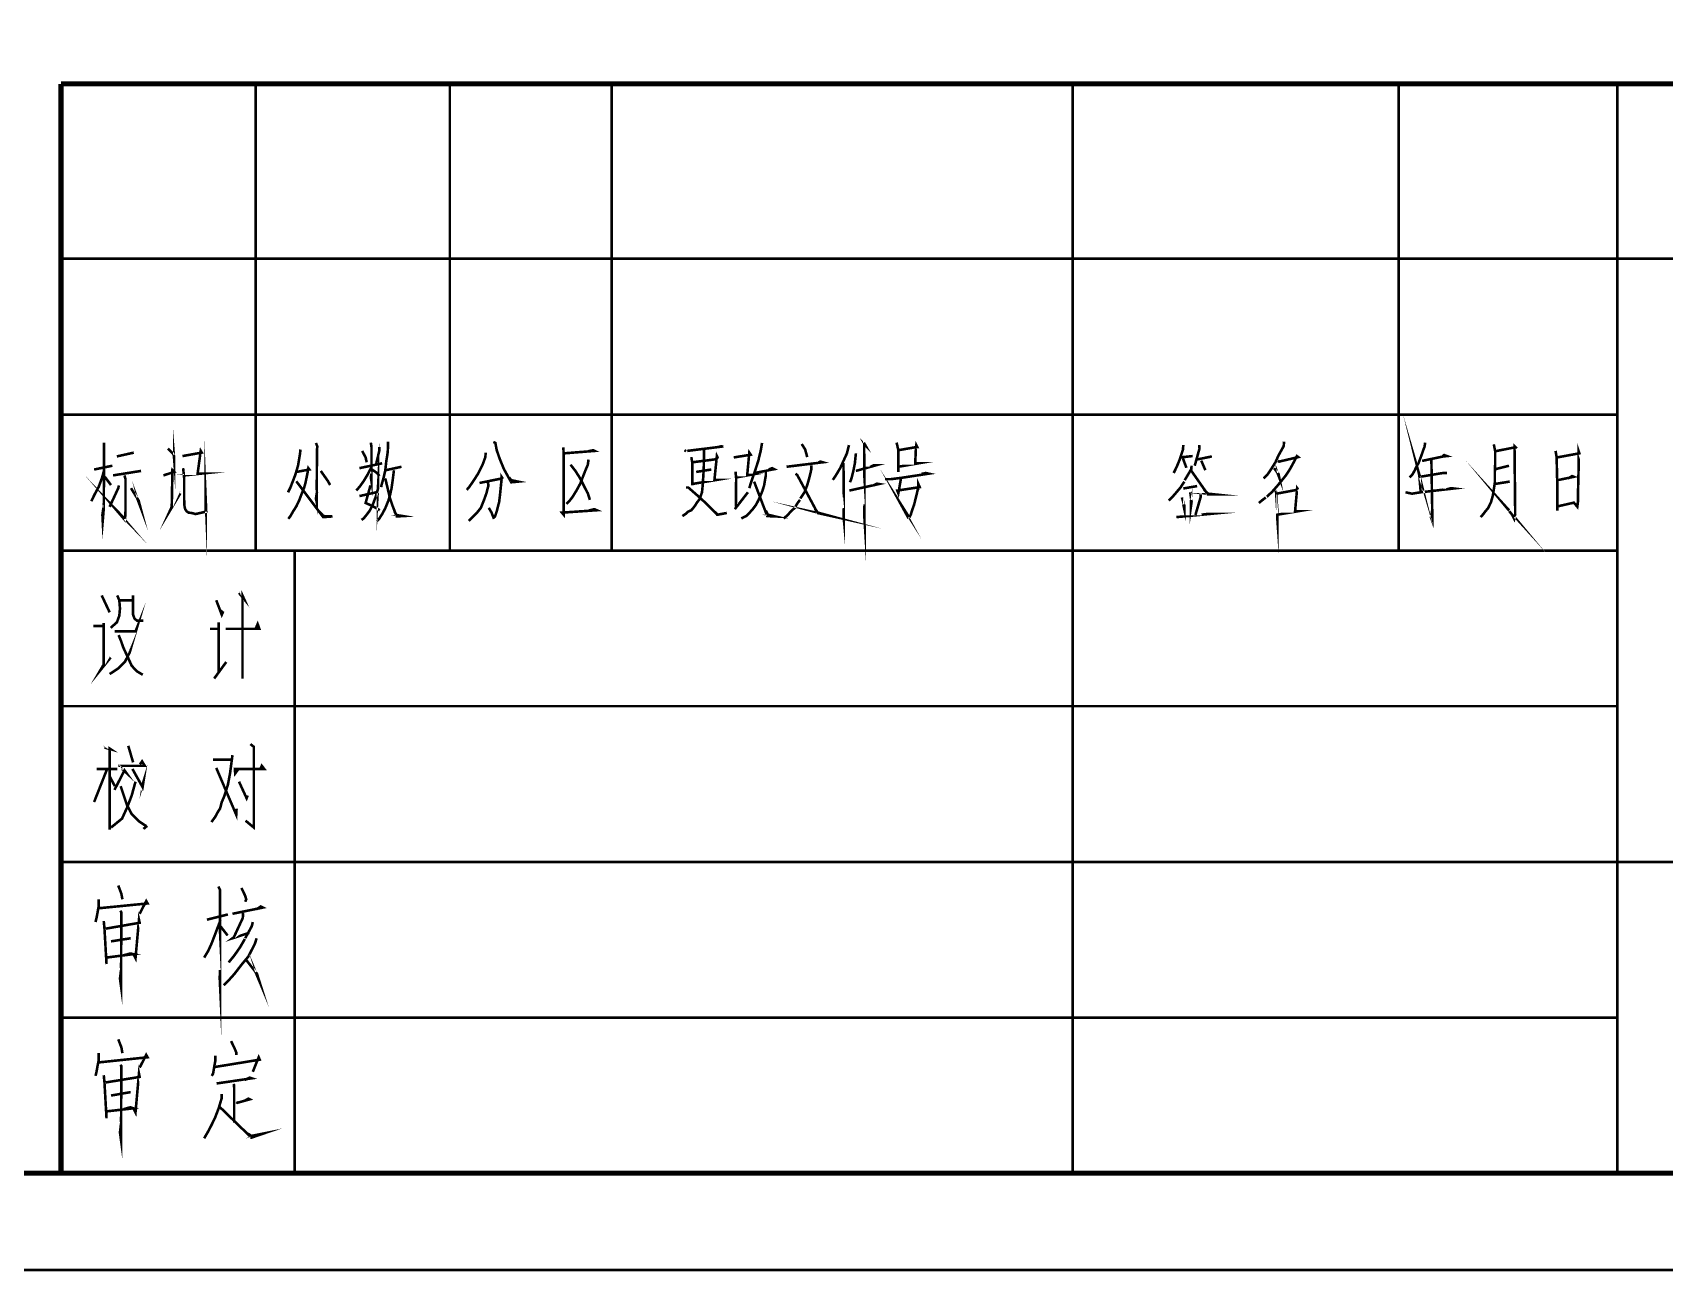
# Model space of a CAD drawing. Header units: millimetres. Extents: x -134 to 1622, y -8 to 444.
# Drawn here: x 349.3 to 474.5, y 0.8 to 95.8 of the extents above; entities that cross this region are included whole.
import ezdxf

# ---------------------------------------------------------------- set-up
doc = ezdxf.new("R2010")
doc.units = ezdxf.units.MM
doc.header["$LTSCALE"] = 0.25
doc.layers.add('P', color=7, linetype='Continuous')

msp = doc.modelspace()

# ---------------------------------------------------------------- linework, layer by layer
at = {"layer": 'P'}
for points, const_width in [([(0.935, 0.8819999999999999), (627.494, 0.8819999999999999), (627.494, 443.9265), (0.935, 443.9265), (0.935, 0.8819999999999999)], 0.198), ([(38.2145, 8.315999999999999), (620.0600000000001, 8.315999999999999), (620.0600000000001, 436.4925), (38.2145, 436.4925), (38.2145, 8.315999999999999)], 0.3945), ([(351.5075000000001, 91.872), (620.0600000000001, 91.872)], 0.3945), ([(351.5075000000001, 8.315999999999999), (351.5075000000001, 91.872)], 0.3945), ([(366.4295000000001, 56.0745), (366.4295000000001, 91.872)], 0.198), ([(381.326, 56.0745), (381.326, 91.872)], 0.198), ([(393.7355000000001, 56.0745), (393.7355000000001, 91.872)], 0.198), ([(429.0830000000001, 8.315999999999999), (429.0830000000001, 91.872)], 0.198), ([(454.0865, 56.0745), (454.0865, 91.872)], 0.198), ([(470.861, 8.315999999999999), (470.861, 91.872)], 0.198), ([(351.5075000000001, 78.4575), (620.0600000000001, 78.4575)], 0.198), ([(351.5075000000001, 78.4575), (620.033, 78.4575)], 0.198), ([(351.5075000000001, 66.49799999999999), (470.861, 66.49799999999999)], 0.198), ([(457.7915, 62.0265), (457.5005, 62.0265), (455.7275, 61.7355), (455.5955, 62.18549999999999), (455.6735, 61.869), (455.7800000000001, 60.57149999999999)], 0.198), ([(359.7095, 63.90600000000001), (360.08, 63.5355), (360.1865, 63.324), (360.1865, 63.0855), (360.1595, 63.42899999999999)], 0.198), ([(354.815, 64.356), (354.788, 59.27549999999999), (354.7085, 58.35), (354.683, 58.82550000000001), (354.7625, 59.35499999999999)], 0.198), ([(360.821, 63.324), (362.3030000000001, 63.58799999999999), (362.2235000000001, 63.72), (361.985, 61.974), (362.2235000000001, 61.974), (360.953, 61.842)], 0.198), ([(360.8735, 62.39700000000001), (360.953, 61.65600000000001), (360.953, 60.01649999999999), (360.98, 59.45999999999999), (361.0325, 59.24849999999999), (361.139, 59.091), (361.298, 58.9845), (361.535, 58.9575), (361.826, 58.878), (362.6465, 59.064), (362.5940000000001, 60.2805), (362.5940000000001, 59.064)], 0.198), ([(369.8705, 63.8265), (369.8435, 63.5355), (369.6845, 62.583), (369.4730000000001, 61.869), (369.287, 61.392), (369.1025, 60.9165), (368.918, 60.546)], 0.198), ([(371.0600000000001, 64.329), (371.1665, 64.065), (371.1395, 63.8265), (371.114, 59.805), (371.0600000000001, 60.069), (371.1395, 60.57149999999999)], 0.198), ([(374.3945, 60.255), (375.797, 60.57149999999999), (375.8225, 61.0215), (375.8225, 60.83699999999999), (375.6635, 60.255), (375.4265, 59.619), (375.188, 59.1435), (374.9495, 58.82550000000001), (374.711, 58.53449999999999), (374.5535, 58.4295)], 0.198), ([(374.6060000000001, 63.72), (374.87, 63.2175), (374.9495, 62.84699999999999)], 0.198), ([(375.2675, 64.356), (375.3200000000001, 64.011), (375.3200000000001, 61.36499999999999), (375.2675, 61.68299999999999), (375.3200000000001, 61.974)], 0.198), ([(375.929, 64.011), (375.929, 63.774), (375.6635, 62.6625)], 0.198), ([(376.5905, 64.43549999999999), (376.5905, 64.16999999999999), (376.5635, 63.61499999999999), (376.4585, 62.95349999999999), (376.379, 62.23949999999999), (376.247, 61.65600000000001), (376.088, 61.101), (376.061, 60.94199999999999)], 0.198), ([(384.6605000000001, 64.40849999999999), (384.8195000000001, 64.329), (384.9245, 63.774), (385.163, 63.0855), (385.4795, 62.3175), (385.9040000000001, 61.551), (386.036, 61.31249999999999), (386.5655, 61.36499999999999), (386.036, 61.47149999999999), (385.877, 61.68299999999999)], 0.198), ([(390.0305, 63.9855), (390.0575000000001, 63.483), (390.0575000000001, 58.82550000000001), (389.9255000000001, 58.9845), (392.597, 59.169), (392.4125, 59.24849999999999), (391.9625, 59.1435)], 0.198), ([(390.11, 63.5355), (392.4395, 63.72), (392.3330000000001, 63.774), (391.9355, 63.69449999999999)], 0.198), ([(400.826, 63.8265), (400.7990000000001, 62.292), (400.7465, 61.49849999999999), (400.7195, 61.074), (400.694, 60.83699999999999), (400.667, 60.546), (400.562, 60.255), (400.4825000000001, 60.01649999999999), (400.271, 59.751), (400.1645000000001, 59.5665), (400.0055000000001, 59.35499999999999), (399.8465, 59.169), (399.6095, 59.064), (399.398, 58.878), (399.1595, 58.7205)], 0.198), ([(399.3185, 63.774), (399.4505, 63.69449999999999)], 0.198), ([(399.5300000000001, 63.72), (402.308, 64.065)], 0.198), ([(402.2285000000001, 64.09049999999999), (401.858, 64.011)], 0.198), ([(403.1015, 63.2175), (404.3975, 63.42899999999999), (404.2925, 63.58799999999999), (404.1335, 61.869), (404.2925, 61.869), (403.286, 61.68299999999999), (403.2335, 62.133), (403.286, 61.6035), (403.2605, 59.4345)], 0.198), ([(405.2705000000001, 64.329), (405.1655000000001, 63.72), (404.9795, 62.95349999999999), (404.7155, 62.133), (404.5295, 61.6035), (404.3975, 61.2075), (404.2925, 60.8625)], 0.198), ([(408.3140000000001, 64.2495), (408.578, 63.8265), (408.6575, 63.5355), (408.737, 63.2445)], 0.198), ([(411.938, 64.16999999999999), (411.7805, 63.5355), (411.515, 62.95349999999999), (411.2765, 62.42399999999999), (411.0125, 61.974), (410.828, 61.68299999999999), (410.6945000000001, 61.49849999999999)], 0.198), ([(413.0765000000001, 64.356), (413.1815, 64.16999999999999), (413.1020000000001, 64.2495), (413.129, 58.455), (413.1020000000001, 58.878), (413.129, 59.619)], 0.198), ([(415.5905, 64.356), (415.7225, 63.774), (415.7225, 62.10599999999999), (415.7225, 62.5035), (417.2570000000001, 62.7675), (417.0185, 62.7675), (417.071, 63.9855), (417.0980000000001, 64.16999999999999), (417.1775, 64.011), (416.9390000000001, 63.9855), (415.7225, 63.774)], 0.198), ([(437.576, 64.16999999999999), (437.5505000000001, 63.8265), (437.312, 63.0855), (437.0735000000001, 62.5035), (436.8365, 62.0265)], 0.198), ([(438.794, 64.16999999999999), (438.8195000000001, 63.90600000000001), (438.4505, 62.583)], 0.198), ([(445.3025, 64.43549999999999), (445.2755, 64.09049999999999), (444.8525, 63.324), (444.641, 62.84699999999999), (444.377, 62.42399999999999), (444.059, 61.9485), (443.741, 61.6035)], 0.198), ([(454.934, 61.68299999999999), (455.1185, 61.869), (455.3045000000001, 62.18549999999999), (455.4365, 62.4765), (455.6210000000001, 62.79449999999999), (455.7800000000001, 63.2175), (455.912, 63.58799999999999), (455.9915, 63.8265), (456.071, 64.011), (456.1235, 64.356)], 0.198), ([(460.3835, 58.64099999999999), (460.5425, 58.82550000000001), (460.7270000000001, 59.064), (460.9655, 59.35499999999999), (461.177, 59.805), (461.3105, 60.2805), (461.3885, 60.75749999999999), (461.468, 61.31249999999999), (461.468, 61.974), (461.468, 62.10599999999999), (461.4950000000001, 62.79449999999999), (461.4950000000001, 63.69449999999999), (461.3885, 64.2225), (461.4950000000001, 63.69449999999999), (462.9770000000001, 63.9855), (462.9770000000001, 64.09049999999999), (463.0820000000001, 63.9855), (462.9770000000001, 63.90600000000001), (463.0295, 58.878), (462.95, 58.50749999999999), (462.7910000000001, 58.82550000000001), (462.5795, 59.091)], 0.198), ([(466.1255, 63.72), (466.205, 63.2445), (466.2305, 62.18549999999999), (466.2575, 61.074), (466.2575, 60.9165), (466.2575, 60.1485), (466.2575, 59.1435), (466.2575, 59.45999999999999), (467.528, 59.751), (467.792, 59.4345), (467.8445, 59.85749999999999), (467.8445, 60.4395), (467.8715, 61.551), (467.8985000000001, 62.688), (467.8985000000001, 63.69449999999999), (467.951, 63.5355), (466.2305, 63.2175)], 0.198), ([(354.047, 62.292), (355.4495, 62.583)], 0.198), ([(355.7945, 63.297), (357.0905, 63.58799999999999)], 0.198), ([(369.5525, 62.10599999999999), (370.5575, 62.292), (370.478, 62.39700000000001), (370.3985, 61.9485), (370.2665000000001, 61.31249999999999), (370.1615, 60.9165), (369.9485, 60.387), (369.7910000000001, 59.964), (369.5525, 59.45999999999999), (369.314, 59.091), (369.1025, 58.7205), (368.9435, 58.50749999999999)], 0.198), ([(374.3945, 62.39700000000001), (376.1405, 62.7675)], 0.198), ([(376.4045, 62.23949999999999), (377.6225000000001, 62.5035)], 0.198), ([(384.0785, 63.58799999999999), (384.0515, 63.2445), (383.84, 62.6625), (383.4965, 61.974), (383.099, 61.36499999999999), (382.808, 60.94199999999999), (382.622, 60.73049999999999)], 0.198), ([(391.9625, 63.0585), (391.91, 62.6625), (391.751, 62.292), (391.5125, 61.68299999999999), (391.328, 61.2075), (391.037, 60.678), (390.7460000000001, 60.20099999999999), (390.4805, 59.85749999999999), (390.269, 59.646)], 0.198), ([(390.587, 62.6625), (390.9575, 62.18549999999999), (391.328, 61.6035), (391.6715, 60.9165), (391.91, 60.4665), (392.069, 59.964)], 0.198), ([(399.8465, 63.2445), (399.926, 62.79449999999999), (399.926, 61.869), (399.926, 61.074)], 0.198), ([(399.9005, 61.1805), (401.8055000000001, 61.49849999999999), (401.6195, 61.49849999999999), (401.8055000000001, 63.324), (401.858, 63.2175), (401.7785, 63.0855), (399.926, 62.84699999999999)], 0.198), ([(407.15, 62.5035), (409.928, 62.84699999999999), (409.7420000000001, 62.901), (409.5575000000001, 62.79449999999999)], 0.198), ([(409.055, 62.6085), (409.055, 62.3175), (408.896, 61.65600000000001), (408.737, 61.101), (408.5255, 60.546), (408.2075, 60.069)], 0.198), ([(411.515, 62.79449999999999), (411.542, 59.91), (411.542, 59.091), (411.542, 58.50749999999999), (411.515, 58.7985), (411.542, 59.32799999999999)], 0.198), ([(412.4675000000001, 63.5355), (412.388, 62.7675), (412.256, 62.10599999999999), (412.124, 61.6035), (412.0175, 61.31249999999999)], 0.198), ([(412.4675000000001, 62.18549999999999), (413.9765, 62.6085), (413.8175, 62.6085), (413.552, 62.4765)], 0.198), ([(437.339, 63.2175), (438.2915, 63.324)], 0.198), ([(437.5505000000001, 63.13800000000001), (437.8145, 62.42399999999999)], 0.198), ([(438.212, 62.583), (438.1850000000001, 62.3175), (437.6825000000001, 61.47149999999999)], 0.198), ([(438.608, 63.0585), (439.772, 63.297)], 0.198), ([(438.953, 62.979), (439.2695000000001, 62.23949999999999)], 0.198), ([(444.827, 62.95349999999999), (444.932, 62.901), (446.3870000000001, 63.2445), (446.282, 63.324), (446.0435, 62.84699999999999), (445.7525000000001, 62.3175), (445.4615, 61.869), (445.1435, 61.47149999999999), (444.773, 61.0215), (444.377, 60.57149999999999), (443.9795, 60.20099999999999)], 0.198), ([(444.5345, 62.39700000000001), (444.8795000000001, 61.9485), (444.932, 61.68299999999999), (444.8000000000001, 62.0265)], 0.198), ([(455.8865, 62.95349999999999), (457.5260000000001, 63.297), (457.7915, 63.324), (457.5785, 63.4035), (457.394, 63.2445)], 0.198), ([(456.6005, 63.0855), (456.68, 58.323), (456.5735000000001, 58.61399999999999), (456.68, 59.27549999999999)], 0.198), ([(462.5795, 59.1435), (462.3155, 59.4345), (462.9770000000001, 58.64099999999999)], 0.198), ([(461.4950000000001, 62.3175), (462.554, 62.583)], 0.198), ([(356.3765, 61.842), (356.456, 61.551), (356.456, 59.1435), (356.429, 58.61399999999999), (356.402, 58.4295), (355.7675, 59.169), (356.402, 58.50749999999999)], 0.198), ([(354.815, 62.23949999999999), (354.656, 61.65600000000001), (354.3920000000001, 60.94199999999999), (354.074, 60.36), (353.8355, 59.85749999999999)], 0.198), ([(354.8675, 61.7355), (355.3445, 61.101)], 0.198), ([(355.5035, 61.842), (357.6455, 62.18549999999999)], 0.198), ([(356.879, 60.8625), (357.461, 59.91), (357.566, 59.514), (357.3290000000001, 60.1485)], 0.198), ([(359.366, 61.842), (360.1865, 62.10599999999999), (360.0545000000001, 62.23949999999999), (360.0005, 59.4345), (359.8685, 59.1435), (360.662, 60.4665)], 0.198), ([(369.5525, 61.392), (371.6165, 58.64099999999999), (372.3305, 58.6935)], 0.198), ([(371.4305, 62.18549999999999), (371.987, 61.392), (372.1445, 61.101)], 0.198), ([(375.2945, 62.42399999999999), (375.002, 61.869), (374.711, 61.392), (374.4470000000001, 61.0215), (374.156, 60.678)], 0.198), ([(375.3200000000001, 62.3175), (375.743, 62.0265), (375.929, 61.7895)], 0.198), ([(377.0405, 62.23949999999999), (376.934, 61.392), (376.8545, 60.83699999999999), (376.7495, 60.36), (376.616, 59.91), (376.379, 59.32799999999999), (376.1405, 58.878), (375.902, 58.50749999999999), (375.7175, 58.323)], 0.198), ([(376.352, 61.6035), (376.4045, 61.49849999999999), (376.7225, 60.1485), (376.934, 59.514), (377.1995, 58.82550000000001), (377.252, 58.6935), (377.7275, 58.7205), (377.252, 58.7985), (377.066, 59.091)], 0.198), ([(384.236, 61.36499999999999), (384.29, 61.074), (384.131, 60.4665), (383.972, 60.01649999999999), (383.7080000000001, 59.35499999999999), (383.39, 58.9575), (383.0465, 58.61399999999999), (382.781, 58.35)], 0.198), ([(383.6015, 61.26), (385.2950000000001, 61.6035), (385.2950000000001, 61.7355), (385.3475, 61.65600000000001), (385.2950000000001, 61.551), (385.1885, 60.4665), (385.1105000000001, 59.805), (384.9245, 59.091), (384.7655, 58.61399999999999)], 0.198), ([(400.217, 62.10599999999999), (401.381, 62.292)], 0.198), ([(405.5615, 62.133), (405.5615, 61.842), (405.4295000000001, 61.074), (405.2975, 60.651), (405.1385, 60.255), (404.9795, 59.91), (404.7950000000001, 59.5665), (404.5565, 59.24849999999999), (404.3180000000001, 58.9845), (404.054, 58.7205), (403.8695, 58.64099999999999), (403.6835000000001, 58.53449999999999)], 0.198), ([(404.663, 61.36499999999999), (405.668, 58.7205), (406.277, 58.6935), (405.7205, 58.82550000000001), (405.5615, 59.1435)], 0.198), ([(404.7155, 62.0265), (406.1975, 62.3175), (406.0385000000001, 62.39700000000001), (405.7745, 62.292)], 0.198), ([(407.837, 61.974), (407.9705, 61.869), (409.5305, 58.9575), (410.2445, 58.7985), (409.5575000000001, 58.9845), (409.319, 59.27549999999999)], 0.198), ([(416.516, 58.53449999999999), (415.907, 59.646), (416.543, 58.64099999999999)], 0.198), ([(414.6905, 61.551), (415.1405, 61.551), (415.9595, 61.65600000000001), (418.0505000000001, 61.974), (417.812, 62.0265), (417.4955, 61.9485)], 0.198), ([(415.934, 61.65600000000001), (415.7225, 60.4665), (415.643, 60.678), (417.362, 60.94199999999999), (417.2570000000001, 61.1805), (417.2570000000001, 60.94199999999999), (417.071, 60.1485), (416.9390000000001, 59.619), (416.7800000000001, 59.169), (416.6750000000001, 58.82550000000001), (416.5685, 58.61399999999999)], 0.198), ([(437.6555, 61.36499999999999), (437.3645, 60.9165), (436.9145000000001, 60.387), (436.703, 60.1485), (436.466, 59.91)], 0.198), ([(438.1595, 62.23949999999999), (439.4555, 60.387), (439.9580000000001, 60.387), (439.4555, 60.4395), (439.1645000000001, 60.75749999999999)], 0.198), ([(462.6065, 61.36499999999999), (461.4425, 61.1805)], 0.198), ([(466.2575, 61.47149999999999), (467.528, 61.7355), (467.3945000000001, 61.7895), (467.078, 61.6035)], 0.198), ([(355.952, 61.074), (355.8995, 60.8625), (355.2380000000001, 59.4345)], 0.198), ([(375.2405000000001, 61.074), (374.87, 59.7255), (375.1085, 59.619), (375.347, 59.514), (375.638, 59.35499999999999), (375.9545000000001, 59.169)], 0.198), ([(399.4505, 60.9165), (399.6095, 60.9165), (400.217, 60.387), (400.7465, 59.91), (401.2235, 59.45999999999999), (401.831, 58.82550000000001), (402.572, 58.9575), (401.858, 58.82550000000001), (401.6465000000001, 59.064)], 0.198), ([(403.181, 59.24849999999999), (404.186, 60.546)], 0.198), ([(411.965, 60.678), (414.2405, 61.1805), (414.0815, 61.2075), (413.8175, 61.074)], 0.198), ([(437.471, 60.1485), (437.6555, 59.514), (437.6555, 59.24849999999999), (437.576, 59.619)], 0.198), ([(438.635, 61.0215), (437.576, 60.83699999999999)], 0.198), ([(438.1055, 60.546), (438.212, 59.805), (438.1595, 59.4345), (438.1595, 59.964)], 0.198), ([(438.899, 60.4665), (438.899, 60.1485), (438.503, 58.7985)], 0.198), ([(443.9, 60.1485), (443.6615, 59.964), (443.3705, 59.7255)], 0.198), ([(444.641, 60.678), (444.6935, 60.546), (444.773, 59.32799999999999), (444.8000000000001, 59.169), (444.8000000000001, 58.323), (444.773, 58.6935), (444.773, 58.82550000000001), (446.3615000000001, 59.091), (446.1485000000001, 59.091), (446.3075000000001, 60.8625), (446.3870000000001, 60.75749999999999)], 0.198), ([(446.282, 60.73049999999999), (444.7205, 60.4395)], 0.198), ([(454.616, 60.546), (455.1185, 60.4395), (455.7800000000001, 60.546), (458.3195000000001, 60.83699999999999), (458.108, 60.8625), (457.7375000000001, 60.75749999999999)], 0.198), ([(372.3035, 58.6935), (371.6420000000001, 58.7205), (371.2985, 59.091)], 0.198), ([(384.713, 58.50749999999999), (384.527, 58.9845), (384.3155, 59.35499999999999)], 0.198), ([(408.182, 59.964), (407.9960000000001, 59.7255), (407.7845, 59.35499999999999), (407.4935, 59.091), (407.2295, 58.7985), (406.9385, 58.53449999999999)], 0.198), ([(437.0480000000001, 58.64099999999999), (439.535, 58.878), (439.376, 58.878), (438.9785000000001, 58.82550000000001)], 0.198), ([(470.861, 56.0745), (351.5075000000001, 56.0745)], 0.198), ([(369.4205000000001, 8.315999999999999), (369.4205000000001, 56.0745)], 0.198), ([(354.6305, 52.635), (355.2380000000001, 51.33749999999999)], 0.198), ([(355.8200000000001, 52.635), (355.979, 52.2645), (356.0315000000001, 51.6285), (355.979, 51.0735), (355.7945, 50.571), (355.3175, 50.148)], 0.198), ([(356.0315000000001, 52.2645), (357.038, 52.2645), (357.038, 52.635), (357.038, 51.153), (357.143, 50.86199999999999), (357.3290000000001, 50.70299999999999), (357.8315000000001, 50.70299999999999)], 0.198), ([(365.1605000000001, 52.81949999999999), (365.5565, 52.34399999999999), (365.4245, 52.635), (365.4245, 46.2585)], 0.198), ([(355.6355, 49.88249999999999), (357.2225, 49.88249999999999), (357.3290000000001, 50.148), (357.0635, 49.24799999999999), (356.7725, 48.243), (356.402, 47.5275), (355.9265, 47.05199999999999), (355.2380000000001, 46.602)], 0.198), ([(363.4145, 52.2645), (363.8375, 51.153), (363.917, 51.33749999999999), (363.6515000000001, 51.54899999999999)], 0.198), ([(353.9945, 50.28), (354.788, 50.28), (354.788, 50.5185), (354.788, 47.343), (354.524, 46.893), (355.3175, 47.8725)], 0.198), ([(362.9375000000001, 50.0685), (363.599, 50.0685), (363.599, 50.571), (363.599, 46.7085)], 0.198), ([(364.1285, 50.0685), (366.722, 50.0685), (366.5885000000001, 50.439), (366.4295000000001, 50.0685)], 0.198), ([(355.9265, 49.5915), (356.111, 49.14149999999999), (356.297, 48.6135), (356.6675, 47.8185), (356.9315, 47.2365), (357.3290000000001, 46.8135), (357.779, 46.5495)], 0.198), ([(363.2555, 46.2585), (364.181, 47.5275)], 0.198), ([(470.861, 44.142), (351.5075000000001, 44.142)], 0.198), ([(366.0335, 41.23049999999999), (366.2975, 41.019), (366.2975, 34.8285), (365.663, 35.3565)], 0.198), ([(354.842, 40.9665), (355.3175, 40.8345), (355.2380000000001, 40.887), (355.2380000000001, 34.6695), (355.2380000000001, 39.3255), (354.2330000000001, 39.3255), (355.8200000000001, 39.3255)], 0.198), ([(355.8995, 39.564), (357.9365, 39.564), (357.725, 39.9075), (357.566, 39.6705)], 0.198), ([(356.6675, 41.0985), (357.038, 39.828)], 0.198), ([(364.658, 40.3845), (364.472, 38.982), (364.3670000000001, 38.42699999999999), (364.313, 38.136), (364.181, 37.71149999999999), (364.022, 37.209), (363.8375, 36.786), (363.7055, 36.2835), (363.5195, 35.9925), (363.335, 35.6475), (363.044, 35.2515)], 0.198), ([(363.176, 40.041), (364.604, 40.041)], 0.198), ([(355.0265000000001, 39.273), (354.047, 36.786)], 0.198), ([(355.2380000000001, 38.7705), (355.6355, 38.0025)], 0.198), ([(356.1905, 39.3255), (356.5085, 39.03449999999999), (356.3765, 39.22049999999999), (355.6085, 37.71149999999999)], 0.198), ([(356.984, 39.3255), (357.725, 38.0025), (357.8315000000001, 38.3475), (357.725, 37.65899999999999)], 0.198), ([(363.4145, 39.405), (364.949, 35.8065), (364.9745, 36.2835)], 0.198), ([(365.081, 39.273), (364.8695, 38.982), (364.8425, 39.3255), (367.091, 39.3255), (366.9065000000001, 39.564), (366.7745, 39.273)], 0.198), ([(357.2225, 38.3475), (356.9315, 37.2885), (356.588, 36.3885), (356.1905, 35.5155), (355.3445, 34.8285)], 0.198), ([(356.0855, 38.0025), (356.297, 37.36799999999999), (356.561, 36.5745), (356.9315, 35.8605), (357.4880000000001, 35.30399999999999), (358.016, 34.9605)], 0.198), ([(365.1605000000001, 38.3475), (365.7425, 37.077), (365.8220000000001, 37.2885)], 0.198), ([(358.1225000000001, 34.9605), (357.8315000000001, 34.72199999999999)], 0.198), ([(470.861, 32.1825), (351.5075000000001, 32.1825)], 0.198), ([(470.861, 32.1825), (620.0600000000001, 32.1825)], 0.198), ([(355.8995, 30.3825), (356.138, 29.748), (356.2175, 29.325)], 0.198), ([(363.5720000000001, 30.303), (363.7310000000001, 29.9865)], 0.198), ([(363.7055, 30.066), (363.7055, 22.737), (363.6785, 23.292), (363.7055, 23.901)], 0.198), ([(365.345, 30.198), (365.636, 29.589), (365.7155, 29.325), (365.636, 29.139)], 0.198), ([(354.3920000000001, 29.325), (354.3920000000001, 28.7685), (354.3125000000001, 28.3185), (354.2330000000001, 27.8955), (354.1535, 27.579)], 0.198), ([(354.3920000000001, 28.6365), (358.1495, 29.007), (358.043, 29.193), (357.5405, 28.2135)], 0.198), ([(364.658, 28.2135), (366.986, 28.689), (366.827, 28.7685), (366.509, 28.557)], 0.198), ([(354.788, 27.6585), (354.842, 27.075), (354.9995, 24.351), (354.974, 24.8535), (357.0635, 25.1175), (356.8265, 25.17000000000001), (356.3495, 25.038)], 0.198), ([(357.0635, 25.1175), (357.2225, 24.801), (357.4880000000001, 27.7635), (357.5405, 27.525), (354.9470000000001, 27.075)], 0.198), ([(356.0585, 28.452), (356.138, 28.3185), (356.111, 22.6575), (356.0315000000001, 23.2395), (356.111, 23.901)], 0.198), ([(363.7310000000001, 27.711), (363.3605, 26.7315), (363.0695000000001, 25.965), (362.8055, 25.383), (362.4875, 24.8535)], 0.198), ([(364.313, 28.161), (362.699, 27.7635)], 0.198), ([(365.477, 28.266), (365.4515, 27.8955), (364.763, 26.4135), (364.658, 26.3355), (365.9540000000001, 26.7585)], 0.198), ([(366.218, 27.579), (366.1385, 27.261), (365.636, 26.3355)], 0.198), ([(355.3445, 26.097), (356.852, 26.3355)], 0.198), ([(363.7310000000001, 27.261), (364.2875, 26.547)], 0.198), ([(366.509, 26.3355), (366.377, 25.911), (365.8745, 24.933), (365.345, 24.297), (364.817, 23.61), (364.3670000000001, 23.1075), (363.9965, 22.737)], 0.198), ([(365.6105, 26.2815), (365.24, 25.647), (364.817, 25.038), (364.3670000000001, 24.483)], 0.198), ([(365.7155, 24.6675), (366.5360000000001, 23.61), (366.6950000000001, 23.1075), (366.4295000000001, 23.742)], 0.198), ([(470.861, 20.25), (351.5075000000001, 20.25)], 0.198), ([(354.3920000000001, 17.5245), (354.3920000000001, 16.9425), (354.3125000000001, 16.545), (354.2330000000001, 16.095), (354.1535, 15.7785)], 0.198), ([(354.3920000000001, 16.8105), (358.1495, 17.2065), (358.043, 17.3925), (357.5405, 16.413)], 0.198), ([(355.8995, 18.582), (356.138, 17.9745), (356.2175, 17.5245)], 0.198), ([(364.5515, 18.45), (364.817, 17.895), (364.949, 17.577), (364.949, 17.3925)], 0.198), ([(357.0635, 13.2915), (357.2225, 12.9735), (357.4880000000001, 15.963), (357.5405, 15.699), (354.9470000000001, 15.276)], 0.198), ([(356.0585, 16.6245), (356.138, 16.545), (356.111, 10.857), (356.0315000000001, 11.439), (356.111, 12.126)], 0.198), ([(363.335, 17.3385), (363.335, 16.8885), (363.281, 16.5975), (363.2285000000001, 16.281), (363.176, 15.963), (363.0695000000001, 15.7785)], 0.198), ([(363.335, 16.4655), (366.7475000000001, 17.022), (366.668, 17.2065), (366.218, 16.095)], 0.198), ([(354.788, 15.831), (354.842, 15.276), (354.9995, 12.5235), (354.974, 13.053), (357.0635, 13.2915), (356.8265, 13.371), (356.3495, 13.2375)], 0.198), ([(363.44, 15.1965), (366.1385, 15.5925), (365.9810000000001, 15.645), (365.5835, 15.4605)], 0.198), ([(364.763, 15.1695), (364.79, 14.8515), (364.79, 12.18)], 0.198), ([(355.3445, 14.2695), (356.852, 14.535)], 0.198), ([(363.8375, 14.4015), (363.8375, 14.085), (363.599, 13.2915), (363.335, 12.603), (363.044, 11.994), (362.7785, 11.4915), (362.4875, 10.989)], 0.198), ([(364.949, 13.767), (365.0285, 13.7145), (365.9810000000001, 13.9785), (365.8745, 14.031), (365.636, 13.899)], 0.198), ([(363.7055, 13.371), (366.1130000000001, 11.0415), (367.0385, 11.3595), (366.1130000000001, 11.1735), (365.8220000000001, 11.3595)], 0.198), ([(351.5075000000001, 8.315999999999999), (620.0600000000001, 8.315999999999999)], 0.3945)]:
    msp.add_lwpolyline(points, dxfattribs=dict(at, const_width=const_width))

doc.saveas('drawing.dxf')
